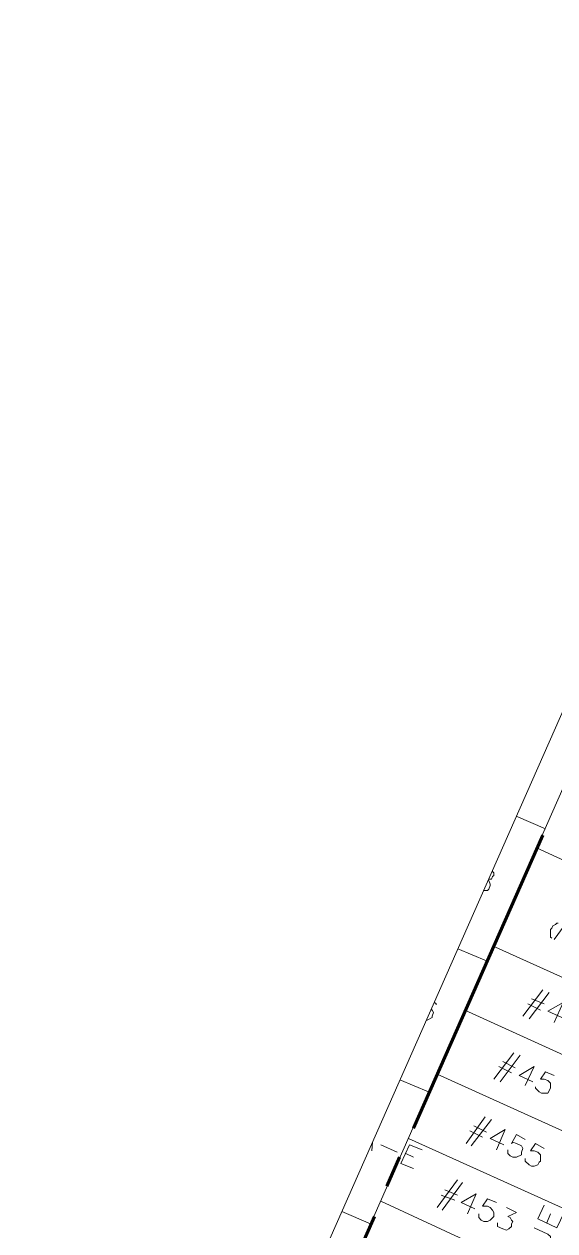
# Model space of a CAD drawing. Header units: millimetres. Extents: x 3.6 to 37.8, y 0.6 to 28.7.
# Drawn here: x 15.813 to 17.572, y 18.394 to 22.392 of the extents above; entities that cross this region are included whole.
import ezdxf

# ---------------------------------------------------------------- set-up
doc = ezdxf.new("R2010")
doc.units = ezdxf.units.MM
for name, color, linetype in [('PDF_0', 7, 'Continuous'), ('PDF_S45$BOUNDARY-NODE', 3, 'Continuous'), ('PDF_S45$NAME-ROAD', 7, 'Continuous')]:
    doc.layers.add(name, color=color, linetype=linetype)
doc.layers.add('PDF_S45$LOTS', color=254, linetype='Continuous', true_color=0xdcdcdc)
doc.layers.add('PDF_S45$SDU', color=157, linetype='Continuous', true_color=0x396472)

msp = doc.modelspace()

# ---------------------------------------------------------------- linework, layer by layer
at = {"layer": 'PDF_0', "lineweight": 9}
msp.add_lwpolyline([(14.0969, 12.191), (17.8205, 20.6182), (17.8122, 20.8642), (19.1882, 23.8415), (21.3274, 28.4867), (22.1113, 28.1239), (22.2364, 27.9613), (23.1162, 27.5568), (21.3315, 23.6747), (22.007, 23.3661), (22.3615, 23.5246), (23.6958, 22.9116), (22.8202, 21.006), (23.9669, 20.4806), (24.0503, 20.0511), (24.4672, 19.8593), (24.8675, 19.6716), (24.534, 18.9252), (24.8509, 18.7793), (24.6007, 18.2164)], dxfattribs=at)
at = {"layer": 'PDF_S45$BOUNDARY-NODE', "lineweight": 60}
for points in [[(17.5328, 19.705), (17.1033, 18.7334)], [(17.0575, 18.6375), (17.0158, 18.5416)], [(16.9741, 18.4415), (16.5446, 17.47)]]:
    msp.add_lwpolyline(points, dxfattribs=at)
at = {"layer": 'PDF_S45$LOTS', "lineweight": 0}
for points in [[(14.2142, 12.2004), (17.9248, 20.5973)], [(17.5412, 19.7259), (17.4446, 19.7674)], [(18.0749, 19.4048), (17.512, 19.6633)], [(17.3452, 19.288), (17.2507, 19.3286)], [(17.929, 19.0837), (17.366, 19.3381)], [(17.833, 18.871), (17.2743, 19.1254)], [(17.1534, 18.8544), (17.0589, 18.8945)], [(17.7371, 18.6625), (17.1826, 18.9127)], [(17.6412, 18.4499), (17.0866, 18.7001)], [(17.5453, 18.2372), (16.9949, 18.4916)], [(16.9616, 18.4165), (16.8658, 18.4576)]]:
    msp.add_lwpolyline(points, dxfattribs=at)
at = {"layer": 'PDF_S45$NAME-ROAD', "lineweight": 9}
for points in [[(17.6037, 18.4541), (17.5787, 18.404), (17.5161, 18.4332), (17.537, 18.4791)], [(17.5578, 18.4499), (17.5453, 18.4207)], [(17.5036, 18.404), (17.5495, 18.3832), (17.5578, 18.3748), (17.5578, 18.354), (17.5537, 18.3456), (17.537, 18.329), (17.5245, 18.3331), (17.4786, 18.3498)]]:
    msp.add_lwpolyline(points, dxfattribs=at)
at = {"layer": 'PDF_S45$SDU', "lineweight": 0}
for points in [[(17.336, 19.5215), (17.3493, 19.5215), (17.3535, 19.5257), (17.3577, 19.5382), (17.3577, 19.5424), (17.3535, 19.5549), (17.3512, 19.556)], [(17.3643, 19.5858), (17.3702, 19.5799), (17.3702, 19.5716), (17.366, 19.5674), (17.3619, 19.5591), (17.3535, 19.5591), (17.3527, 19.5593)], [(17.562, 19.3631), (17.5578, 19.3672), (17.5578, 19.3923), (17.562, 19.3964), (17.5662, 19.4048), (17.5745, 19.4089), (17.5787, 19.4131), (17.5829, 19.4131)], [(17.5703, 19.3589), (17.6037, 19.4048)], [(17.4661, 19.1046), (17.5328, 19.1921)], [(17.4869, 19.0962), (17.5537, 19.1838)], [(17.537, 19.1462), (17.4953, 19.1629)], [(17.1624, 19.1288), (17.1659, 19.1254), (17.17, 19.1171), (17.1659, 19.1046), (17.1659, 19.1004), (17.1492, 19.092), (17.1462, 19.092)], [(17.1727, 19.152), (17.1784, 19.1462), (17.1784, 19.1421)], [(17.5245, 19.1254), (17.4828, 19.1462)], [(17.5954, 19.1004), (17.5495, 19.1212), (17.5995, 19.1504), (17.5703, 19.0837)], [(17.3702, 18.8961), (17.4369, 18.9836)], [(17.391, 18.8877), (17.4578, 18.9753)], [(17.4286, 18.9169), (17.3869, 18.9378)], [(17.4411, 18.9336), (17.3994, 18.9544)], [(17.4995, 18.8877), (17.4536, 18.9086), (17.5036, 18.9378), (17.4744, 18.8752)], [(17.5078, 18.871), (17.5078, 18.8669), (17.5203, 18.8544), (17.5286, 18.8502), (17.5495, 18.8502), (17.5578, 18.8669), (17.5578, 18.8835), (17.5495, 18.8919), (17.537, 18.8961), (17.5245, 18.8961), (17.5412, 18.9211), (17.5703, 18.9086)], [(17.2785, 18.6834), (17.341, 18.771)], [(17.2951, 18.6751), (17.3619, 18.7626)], [(17.3327, 18.7042), (17.291, 18.7251)], [(17.3452, 18.7209), (17.3035, 18.7418)], [(17.4036, 18.6792), (17.3577, 18.7001), (17.4077, 18.7293), (17.3785, 18.6625)], [(16.9657, 18.6834), (16.9656, 18.6834)], [(16.9673, 18.6872), (16.9657, 18.6584)], [(17.0491, 18.6542), (16.9949, 18.6792)], [(17.1033, 18.6), (17.0616, 18.6167), (17.0908, 18.6792), (17.1325, 18.6625)], [(17.4161, 18.6625), (17.4161, 18.65), (17.4244, 18.6417), (17.4327, 18.6375), (17.4453, 18.6375), (17.4619, 18.6459), (17.4619, 18.6542), (17.4661, 18.6667), (17.4619, 18.6751), (17.4453, 18.6834), (17.4327, 18.6876), (17.4286, 18.6834), (17.4453, 18.7126), (17.4744, 18.6959)], [(17.4744, 18.6334), (17.4744, 18.625), (17.4869, 18.6125), (17.4953, 18.6083), (17.5036, 18.6083), (17.5161, 18.6125), (17.5203, 18.6209), (17.5245, 18.625), (17.5245, 18.6459), (17.5161, 18.6542), (17.5036, 18.6584), (17.4911, 18.6584), (17.5078, 18.6834), (17.537, 18.6667)], [(17.1033, 18.6375), (17.0783, 18.65)], [(17.1826, 18.4707), (17.2493, 18.5625)], [(17.1992, 18.4624), (17.2659, 18.5541)], [(17.2493, 18.5124), (17.2076, 18.5291)], [(17.3076, 18.4666), (17.2618, 18.4874), (17.3118, 18.5166), (17.2826, 18.4499)], [(17.2409, 18.4958), (17.1951, 18.5124)], [(17.3202, 18.4499), (17.3202, 18.4374), (17.3285, 18.429), (17.3368, 18.4249), (17.3493, 18.4249), (17.3577, 18.429), (17.3702, 18.4415), (17.3702, 18.4541), (17.366, 18.4624), (17.3577, 18.4707), (17.3493, 18.4749), (17.3327, 18.4749), (17.3493, 18.4999), (17.3785, 18.4874)], [(17.4119, 18.4707), (17.4453, 18.4541), (17.4161, 18.4415), (17.4244, 18.4374), (17.4286, 18.429), (17.4327, 18.4249), (17.4286, 18.4165), (17.4286, 18.4082), (17.4202, 18.3998), (17.4119, 18.3957), (17.3994, 18.3998), (17.3827, 18.4082), (17.3827, 18.4207)]]:
    msp.add_lwpolyline(points, dxfattribs=at)

doc.saveas('drawing.dxf')
